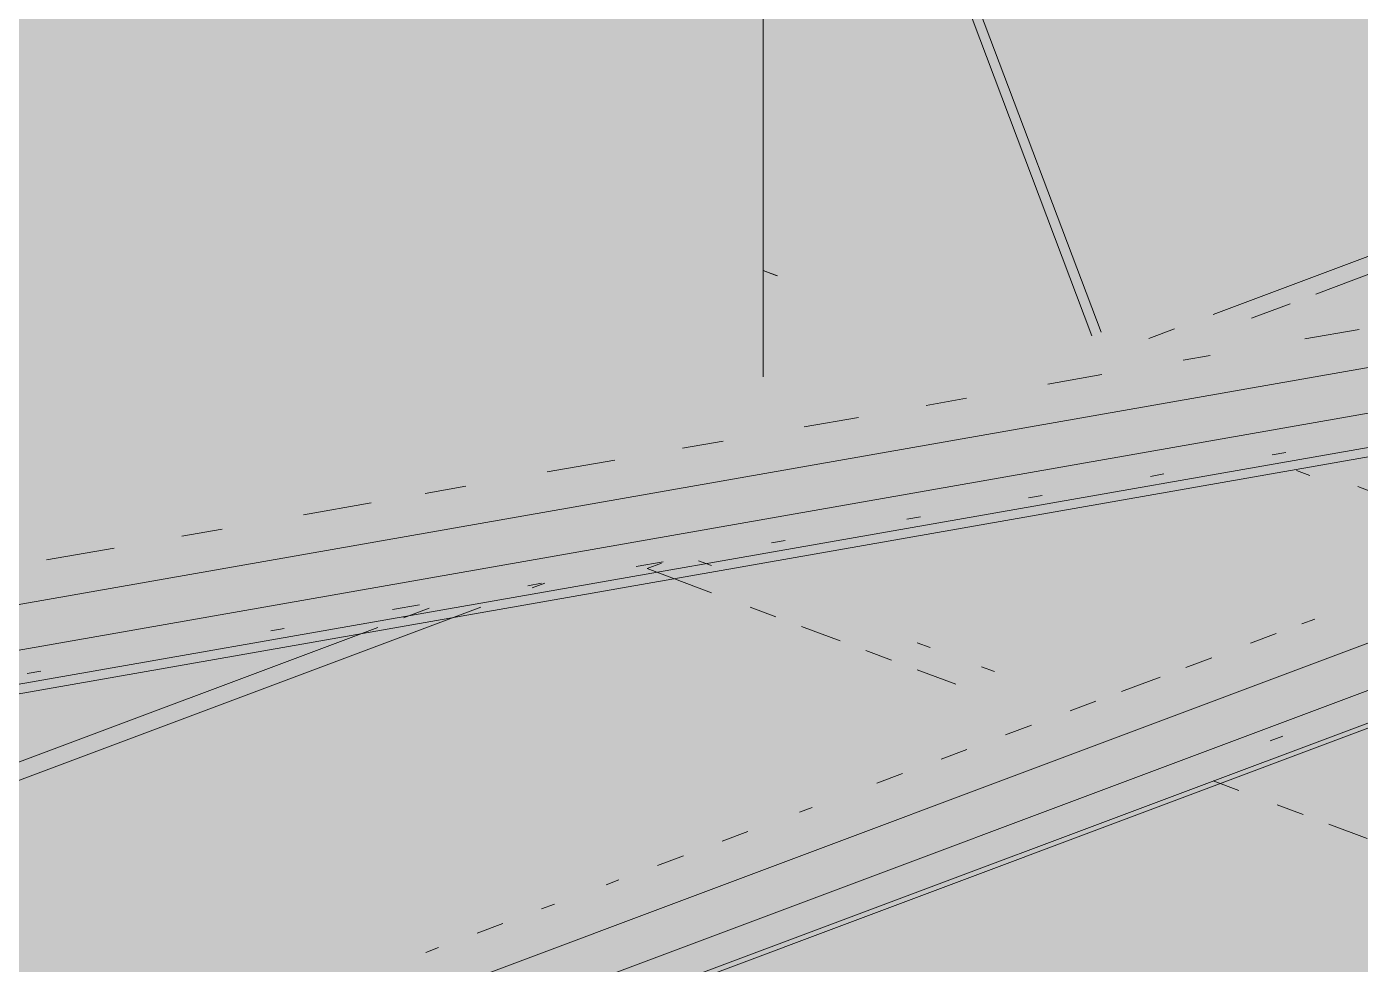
# Paper-space layout '03 3D Building and Roof' of a CAD drawing. Header units: millimetres. Extents: x 5 to 415, y 5 to 292.
# Drawn here: x 59.15 to 65.6, y 83.34 to 87.87 of the extents above; entities that cross this region are included whole.
import ezdxf

# ---------------------------------------------------------------- set-up
doc = ezdxf.new("R2010")
doc.units = ezdxf.units.MM
doc.layers.add('EXISTING', color=7, linetype='Continuous')
doc.layers.add('IMAGES', color=7, linetype='Continuous')

# ---------------------------------------------------------------- blocks, each defined once
blk = doc.blocks.new('SHEET_03')
at = {"layer": 'EXISTING', "color": 250, "lineweight": 9}
for p, q in [((62.7089, 90.0549), (62.7089, 86.6881)), ((63.7254, 88.024), (64.3426, 86.39)), ((64.2982, 86.3733), (63.681, 88.0074)), ((46.6851, 77.7896), (71.6069, 87.1254)), ((64.8838, 86.4757), (66.4989, 87.0807)), ((37.3985, 81.2646), (70.3106, 87.0398)), ((65.3807, 86.5744), (66.4989, 86.9933)), ((71.4677, 86.8449), (46.7329, 77.5791)), ((46.6851, 77.4043), (71.4822, 86.6934)), ((62.7718, 86.6646), (62.7089, 86.6881)), ((62.7089, 86.6881), (62.7089, 86.1753)), ((62.7089, 86.6881), (62.7783, 86.6621)), ((69.1615, 86.6176), (37.2963, 81.0261)), ((46.5602, 77.332), (71.3573, 86.6212)), ((65.0701, 86.4581), (65.2565, 86.5279)), ((64.5732, 86.3593), (64.6974, 86.4058)), ((65.3283, 86.3577), (65.59, 86.4037)), ((37.3985, 80.8793), (68.2823, 86.2986)), ((64.7394, 86.2544), (64.8703, 86.2774)), ((37.389, 80.8317), (68.011, 86.205)), ((64.0851, 86.1396), (64.3468, 86.1855)), ((63.4962, 86.0362), (63.6925, 86.0707)), ((62.9073, 85.9329), (63.169, 85.9788)), ((62.3184, 85.8296), (62.5147, 85.864)), ((61.6641, 85.7148), (61.9913, 85.7722)), ((65.1702, 85.7969), (65.2356, 85.8084)), ((64.5813, 85.6936), (64.6467, 85.7051)), ((65.351, 85.6984), (65.2881, 85.7219)), ((61.0752, 85.6114), (61.2715, 85.6459)), ((65.5842, 85.6443), (65.6471, 85.6208)), ((60.4863, 85.5081), (60.8135, 85.5655)), ((63.9924, 85.5902), (64.0578, 85.6017)), ((59.8975, 85.4048), (60.0938, 85.4392)), ((63.4035, 85.4869), (63.469, 85.4984)), ((62.7492, 85.3721), (62.8146, 85.3836)), ((59.2431, 85.29), (59.5703, 85.3474)), ((62.0949, 85.2573), (62.2258, 85.2802)), ((62.1478, 85.2478), (62.2165, 85.2735)), ((62.4587, 85.1313), (62.1478, 85.2478)), ((62.3965, 85.2858), (62.4587, 85.2625)), ((61.5714, 85.1654), (61.6369, 85.1769)), ((61.5914, 85.1549), (61.6536, 85.1782)), ((53.8265, 82.2461), (61.343, 85.0618)), ((60.9171, 85.0506), (61.048, 85.0736)), ((60.9702, 85.0096), (61.0945, 85.0562)), ((62.7696, 85.0149), (62.6453, 85.0615)), ((65.3137, 84.9807), (65.376, 85.004)), ((53.8265, 82.3335), (60.846, 84.9631)), ((60.3282, 84.9473), (60.3937, 84.9588)), ((63.0805, 84.8984), (62.894, 84.9683)), ((65.0645, 84.8874), (65.1891, 84.934)), ((63.4536, 84.8898), (63.5157, 84.8665)), ((63.3292, 84.8053), (63.2049, 84.8518)), ((64.753, 84.7707), (64.8776, 84.8173)), ((59.1505, 84.7406), (59.2159, 84.7521)), ((63.6401, 84.6888), (63.4536, 84.7587)), ((63.7645, 84.7733), (63.8266, 84.75)), ((64.4415, 84.654), (64.6284, 84.724)), ((64.1923, 84.5606), (64.3169, 84.6073)), ((63.8807, 84.4439), (64.0054, 84.4906)), ((65.1593, 84.4151), (65.2216, 84.4385)), ((63.5692, 84.3272), (63.6938, 84.3739)), ((63.2577, 84.2105), (63.3823, 84.2572)), ((65.008, 84.1764), (64.8837, 84.223)), ((62.8839, 84.0705), (62.9462, 84.0938)), ((65.3189, 84.0599), (65.1945, 84.1065)), ((62.5101, 83.9304), (62.6347, 83.9771)), ((65.6298, 83.9434), (65.4433, 84.0133)), ((62.1985, 83.8137), (62.3231, 83.8604)), ((61.9493, 83.7204), (62.0116, 83.7437)), ((61.6378, 83.6037), (61.7001, 83.627)), ((61.3263, 83.487), (61.4509, 83.5337)), ((61.0771, 83.3936), (61.1394, 83.417))]:
    blk.add_line(p, q, dxfattribs=at)
at = {"layer": 'IMAGES', "color": 7}
for points in [[(62.422, 86.8), (62.5934, 86.8), (62.422, 89.8857), (62.5934, 89.8857)], [(62.5934, 86.8), (62.7647, 86.8), (62.5934, 89.8857), (62.7647, 89.8857)], [(62.7647, 86.8), (62.9361, 86.8), (62.7647, 89.7143), (62.9361, 89.7143)], [(62.9361, 86.8), (63.1074, 86.8), (62.9361, 89.5429), (63.1074, 89.5429)], [(63.1074, 87.6571), (63.4502, 87.6571), (63.1074, 88.3429), (63.4502, 88.3429)], [(63.4502, 87.6571), (63.6215, 87.6571), (63.4502, 88.1714), (63.6215, 88.1714)], [(33.9757, 87.8286), (62.422, 87.8286), (33.9757, 88), (62.422, 88)], [(63.6215, 87.6571), (63.7929, 87.6571), (63.6215, 88), (63.7929, 88)], [(63.7929, 87.8286), (63.9643, 87.8286), (63.7929, 88), (63.9643, 88)], [(63.9643, 87.8286), (65.6779, 87.8286), (63.9643, 88), (65.6779, 88)], [(33.4616, 87.6571), (62.422, 87.6571), (33.4616, 87.8286), (62.422, 87.8286)], [(63.7929, 87.6571), (63.9643, 87.6571), (63.7929, 87.8286), (63.9643, 87.8286)], [(63.9643, 87.6571), (64.1356, 87.6571), (63.9643, 87.8286), (64.1356, 87.8286)], [(64.1356, 87.6571), (65.5065, 87.6571), (64.1356, 87.8286), (65.5065, 87.8286)], [(65.5065, 87.6571), (65.6779, 87.6571), (65.5065, 87.8286), (65.6779, 87.8286)], [(32.7762, 87.4857), (62.422, 87.4857), (32.7762, 87.6571), (62.422, 87.6571)], [(63.1074, 87.1429), (63.6215, 87.1429), (63.1074, 87.6571), (63.6215, 87.6571)], [(63.6215, 87.3143), (63.7929, 87.3143), (63.6215, 87.6571), (63.7929, 87.6571)], [(63.7929, 87.4857), (63.9643, 87.4857), (63.7929, 87.6571), (63.9643, 87.6571)], [(63.9643, 87.4857), (64.1356, 87.4857), (63.9643, 87.6571), (64.1356, 87.6571)], [(64.1356, 87.4857), (64.307, 87.4857), (64.1356, 87.6571), (64.307, 87.6571)], [(64.307, 87.4857), (64.8211, 87.4857), (64.307, 87.6571), (64.8211, 87.6571)], [(64.8211, 87.4857), (64.9924, 87.4857), (64.8211, 87.6571), (64.9924, 87.6571)], [(64.9924, 87.4857), (65.1638, 87.4857), (64.9924, 87.6571), (65.1638, 87.6571)], [(65.1638, 87.4857), (65.3352, 87.4857), (65.1638, 87.6571), (65.3352, 87.6571)], [(65.3352, 87.4857), (65.5065, 87.4857), (65.3352, 87.6571), (65.5065, 87.6571)], [(65.5065, 87.4857), (65.6779, 87.4857), (65.5065, 87.6571), (65.6779, 87.6571)], [(32.4334, 87.3143), (62.422, 87.3143), (32.4334, 87.4857), (62.422, 87.4857)], [(63.7929, 87.3143), (63.9643, 87.3143), (63.7929, 87.4857), (63.9643, 87.4857)], [(63.9643, 87.3143), (64.1356, 87.3143), (63.9643, 87.4857), (64.1356, 87.4857)], [(64.1356, 87.3143), (64.4783, 87.3143), (64.1356, 87.4857), (64.4783, 87.4857)], [(64.4783, 87.3143), (64.9924, 87.3143), (64.4783, 87.4857), (64.9924, 87.4857)], [(64.9924, 87.3143), (65.1638, 87.3143), (64.9924, 87.4857), (65.1638, 87.4857)], [(65.1638, 87.3143), (65.3352, 87.3143), (65.1638, 87.4857), (65.3352, 87.4857)], [(65.3352, 87.3143), (65.5065, 87.3143), (65.3352, 87.4857), (65.5065, 87.4857)], [(65.5065, 87.3143), (65.8492, 87.3143), (65.5065, 87.4857), (65.8492, 87.4857)], [(31.9193, 87.1429), (62.422, 87.1429), (31.9193, 87.3143), (62.422, 87.3143)], [(63.6215, 87.1429), (63.7929, 87.1429), (63.6215, 87.3143), (63.7929, 87.3143)], [(63.7929, 87.1429), (63.9643, 87.1429), (63.7929, 87.3143), (63.9643, 87.3143)], [(63.9643, 87.1429), (64.1356, 87.1429), (63.9643, 87.3143), (64.1356, 87.3143)], [(64.1356, 87.1429), (64.307, 87.1429), (64.1356, 87.3143), (64.307, 87.3143)], [(64.307, 87.1429), (64.4783, 87.1429), (64.307, 87.3143), (64.4783, 87.3143)], [(64.4783, 87.1429), (64.6497, 87.1429), (64.4783, 87.3143), (64.6497, 87.3143)], [(64.6497, 87.1429), (64.8211, 87.1429), (64.6497, 87.3143), (64.8211, 87.3143)], [(64.8211, 87.1429), (64.9924, 87.1429), (64.8211, 87.3143), (64.9924, 87.3143)], [(64.9924, 87.1429), (65.1638, 87.1429), (64.9924, 87.3143), (65.1638, 87.3143)], [(65.1638, 87.1429), (65.5065, 87.1429), (65.1638, 87.3143), (65.5065, 87.3143)], [(65.5065, 87.1429), (66.192, 87.1429), (65.5065, 87.3143), (66.192, 87.3143)], [(31.4053, 86.9714), (62.422, 86.9714), (31.4053, 87.1429), (62.422, 87.1429)], [(63.1074, 86.8), (63.7929, 86.8), (63.1074, 87.1429), (63.7929, 87.1429)], [(63.7929, 86.8), (63.9643, 86.8), (63.7929, 87.1429), (63.9643, 87.1429)], [(63.9643, 86.9714), (64.307, 86.9714), (63.9643, 87.1429), (64.307, 87.1429)], [(64.307, 86.9714), (64.6497, 86.9714), (64.307, 87.1429), (64.6497, 87.1429)], [(64.6497, 86.9714), (64.9924, 86.9714), (64.6497, 87.1429), (64.9924, 87.1429)], [(64.9924, 86.9714), (65.6779, 86.9714), (64.9924, 87.1429), (65.6779, 87.1429)], [(31.2339, 86.8), (62.422, 86.8), (31.2339, 86.9714), (62.422, 86.9714)], [(63.9643, 86.8), (64.1356, 86.8), (63.9643, 86.9714), (64.1356, 86.9714)], [(64.1356, 86.8), (64.307, 86.8), (64.1356, 86.9714), (64.307, 86.9714)], [(64.307, 86.8), (64.4783, 86.8), (64.307, 86.9714), (64.4783, 86.9714)], [(64.4783, 86.8), (65.3352, 86.8), (64.4783, 86.9714), (65.3352, 86.9714)], [(65.3352, 86.8), (65.5065, 86.8), (65.3352, 86.9714), (65.5065, 86.9714)], [(65.5065, 86.8), (65.6779, 86.8), (65.5065, 86.9714), (65.6779, 86.9714)], [(30.5484, 86.6286), (62.422, 86.6286), (30.5484, 86.8), (62.422, 86.8)], [(62.422, 86.6286), (62.5934, 86.6286), (62.422, 86.8), (62.5934, 86.8)], [(62.5934, 86.6286), (62.7647, 86.6286), (62.5934, 86.8), (62.7647, 86.8)], [(62.7647, 86.6286), (62.9361, 86.6286), (62.7647, 86.8), (62.9361, 86.8)], [(62.9361, 86.6286), (63.1074, 86.6286), (62.9361, 86.8), (63.1074, 86.8)], [(63.1074, 86.6286), (63.2788, 86.6286), (63.1074, 86.8), (63.2788, 86.8)], [(63.2788, 86.6286), (63.4502, 86.6286), (63.2788, 86.8), (63.4502, 86.8)], [(63.4502, 86.6286), (63.9643, 86.6286), (63.4502, 86.8), (63.9643, 86.8)], [(63.9643, 86.6286), (64.1356, 86.6286), (63.9643, 86.8), (64.1356, 86.8)], [(64.1356, 86.6286), (64.307, 86.6286), (64.1356, 86.8), (64.307, 86.8)], [(64.307, 86.6286), (64.4783, 86.6286), (64.307, 86.8), (64.4783, 86.8)], [(64.4783, 86.6286), (64.6497, 86.6286), (64.4783, 86.8), (64.6497, 86.8)], [(64.6497, 86.6286), (64.8211, 86.6286), (64.6497, 86.8), (64.8211, 86.8)], [(64.8211, 86.6286), (65.1638, 86.6286), (64.8211, 86.8), (65.1638, 86.8)], [(65.1638, 86.6286), (65.3352, 86.6286), (65.1638, 86.8), (65.3352, 86.8)], [(65.3352, 86.6286), (65.5065, 86.6286), (65.3352, 86.8), (65.5065, 86.8)], [(65.5065, 86.6286), (65.6779, 86.6286), (65.5065, 86.8), (65.6779, 86.8)], [(30.2057, 86.4571), (61.9079, 86.4571), (30.2057, 86.6286), (61.9079, 86.6286)], [(61.9079, 86.2857), (62.0793, 86.2857), (61.9079, 86.6286), (62.0793, 86.6286)], [(62.0793, 86.4571), (62.2506, 86.4571), (62.0793, 86.6286), (62.2506, 86.6286)], [(62.2506, 86.4571), (62.422, 86.4571), (62.2506, 86.6286), (62.422, 86.6286)], [(62.422, 86.4571), (62.5934, 86.4571), (62.422, 86.6286), (62.5934, 86.6286)], [(62.5934, 86.4571), (62.7647, 86.4571), (62.5934, 86.6286), (62.7647, 86.6286)], [(62.7647, 86.4571), (62.9361, 86.4571), (62.7647, 86.6286), (62.9361, 86.6286)], [(62.9361, 86.4571), (63.1074, 86.4571), (62.9361, 86.6286), (63.1074, 86.6286)], [(63.1074, 86.2857), (63.2788, 86.2857), (63.1074, 86.6286), (63.2788, 86.6286)], [(63.2788, 86.4571), (63.4502, 86.4571), (63.2788, 86.6286), (63.4502, 86.6286)], [(63.4502, 86.4571), (63.7929, 86.4571), (63.4502, 86.6286), (63.7929, 86.6286)], [(63.7929, 86.4571), (63.9643, 86.4571), (63.7929, 86.6286), (63.9643, 86.6286)], [(63.9643, 86.4571), (64.1356, 86.4571), (63.9643, 86.6286), (64.1356, 86.6286)], [(64.1356, 86.4571), (64.307, 86.4571), (64.1356, 86.6286), (64.307, 86.6286)], [(64.307, 86.4571), (64.4783, 86.4571), (64.307, 86.6286), (64.4783, 86.6286)], [(64.4783, 86.4571), (64.8211, 86.4571), (64.4783, 86.6286), (64.8211, 86.6286)], [(64.8211, 86.4571), (64.9924, 86.4571), (64.8211, 86.6286), (64.9924, 86.6286)], [(64.9924, 86.4571), (65.1638, 86.4571), (64.9924, 86.6286), (65.1638, 86.6286)], [(65.1638, 86.4571), (65.3352, 86.4571), (65.1638, 86.6286), (65.3352, 86.6286)], [(65.3352, 86.4571), (65.6779, 86.4571), (65.3352, 86.6286), (65.6779, 86.6286)], [(29.6916, 86.2857), (61.5652, 86.2857), (29.6916, 86.4571), (61.5652, 86.4571)], [(61.5652, 86.2857), (61.7365, 86.2857), (61.5652, 86.4571), (61.7365, 86.4571)], [(61.7365, 86.2857), (61.9079, 86.2857), (61.7365, 86.4571), (61.9079, 86.4571)], [(62.0793, 86.2857), (62.422, 86.2857), (62.0793, 86.4571), (62.422, 86.4571)], [(62.422, 86.2857), (62.5934, 86.2857), (62.422, 86.4571), (62.5934, 86.4571)], [(62.5934, 86.2857), (62.7647, 86.2857), (62.5934, 86.4571), (62.7647, 86.4571)], [(62.7647, 86.1143), (62.9361, 86.1143), (62.7647, 86.4571), (62.9361, 86.4571)], [(62.9361, 86.2857), (63.1074, 86.2857), (62.9361, 86.4571), (63.1074, 86.4571)], [(63.2788, 86.2857), (63.4502, 86.2857), (63.2788, 86.4571), (63.4502, 86.4571)], [(63.4502, 86.2857), (63.6215, 86.2857), (63.4502, 86.4571), (63.6215, 86.4571)], [(63.6215, 86.2857), (63.7929, 86.2857), (63.6215, 86.4571), (63.7929, 86.4571)], [(63.7929, 86.2857), (63.9643, 86.2857), (63.7929, 86.4571), (63.9643, 86.4571)], [(63.9643, 86.2857), (64.1356, 86.2857), (63.9643, 86.4571), (64.1356, 86.4571)], [(64.1356, 86.2857), (64.307, 86.2857), (64.1356, 86.4571), (64.307, 86.4571)], [(64.307, 86.2857), (64.4783, 86.2857), (64.307, 86.4571), (64.4783, 86.4571)], [(64.4783, 86.2857), (64.6497, 86.2857), (64.4783, 86.4571), (64.6497, 86.4571)], [(64.6497, 86.2857), (64.9924, 86.2857), (64.6497, 86.4571), (64.9924, 86.4571)], [(64.9924, 86.2857), (65.6779, 86.2857), (64.9924, 86.4571), (65.6779, 86.4571)], [(29.1775, 86.1143), (61.0511, 86.1143), (29.1775, 86.2857), (61.0511, 86.2857)], [(61.0511, 86.1143), (61.2224, 86.1143), (61.0511, 86.2857), (61.2224, 86.2857)], [(61.2224, 86.1143), (61.5652, 86.1143), (61.2224, 86.2857), (61.5652, 86.2857)], [(61.5652, 86.1143), (61.7365, 86.1143), (61.5652, 86.2857), (61.7365, 86.2857)], [(61.7365, 86.1143), (61.9079, 86.1143), (61.7365, 86.2857), (61.9079, 86.2857)], [(61.9079, 86.1143), (62.0793, 86.1143), (61.9079, 86.2857), (62.0793, 86.2857)], [(62.0793, 86.1143), (62.422, 86.1143), (62.0793, 86.2857), (62.422, 86.2857)], [(62.422, 86.1143), (62.5934, 86.1143), (62.422, 86.2857), (62.5934, 86.2857)], [(62.5934, 86.1143), (62.7647, 86.1143), (62.5934, 86.2857), (62.7647, 86.2857)], [(62.9361, 86.1143), (63.2788, 86.1143), (62.9361, 86.2857), (63.2788, 86.2857)], [(63.2788, 85.9429), (63.4502, 85.9429), (63.2788, 86.2857), (63.4502, 86.2857)], [(63.4502, 86.1143), (63.6215, 86.1143), (63.4502, 86.2857), (63.6215, 86.2857)], [(63.6215, 86.1143), (63.7929, 86.1143), (63.6215, 86.2857), (63.7929, 86.2857)], [(63.7929, 86.1143), (63.9643, 86.1143), (63.7929, 86.2857), (63.9643, 86.2857)], [(63.9643, 86.1143), (64.1356, 86.1143), (63.9643, 86.2857), (64.1356, 86.2857)], [(64.1356, 86.1143), (64.307, 86.1143), (64.1356, 86.2857), (64.307, 86.2857)], [(64.307, 86.1143), (64.4783, 86.1143), (64.307, 86.2857), (64.4783, 86.2857)], [(64.4783, 86.1143), (64.6497, 86.1143), (64.4783, 86.2857), (64.6497, 86.2857)], [(64.6497, 86.1143), (64.8211, 86.1143), (64.6497, 86.2857), (64.8211, 86.2857)], [(64.8211, 86.1143), (64.9924, 86.1143), (64.8211, 86.2857), (64.9924, 86.2857)], [(64.9924, 86.1143), (65.1638, 86.1143), (64.9924, 86.2857), (65.1638, 86.2857)], [(65.1638, 86.1143), (66.3633, 86.1143), (65.1638, 86.2857), (66.3633, 86.2857)], [(28.8348, 85.9429), (60.7084, 85.9429), (28.8348, 86.1143), (60.7084, 86.1143)], [(60.7084, 85.9429), (60.8797, 85.9429), (60.7084, 86.1143), (60.8797, 86.1143)], [(60.8797, 85.9429), (61.0511, 85.9429), (60.8797, 86.1143), (61.0511, 86.1143)], [(61.0511, 85.9429), (61.2224, 85.9429), (61.0511, 86.1143), (61.2224, 86.1143)], [(61.2224, 85.9429), (61.3938, 85.9429), (61.2224, 86.1143), (61.3938, 86.1143)], [(61.3938, 85.9429), (61.5652, 85.9429), (61.3938, 86.1143), (61.5652, 86.1143)], [(61.5652, 85.9429), (61.7365, 85.9429), (61.5652, 86.1143), (61.7365, 86.1143)], [(61.7365, 85.9429), (61.9079, 85.9429), (61.7365, 86.1143), (61.9079, 86.1143)], [(61.9079, 85.9429), (62.0793, 85.9429), (61.9079, 86.1143), (62.0793, 86.1143)], [(62.0793, 85.9429), (62.2506, 85.9429), (62.0793, 86.1143), (62.2506, 86.1143)], [(62.2506, 85.9429), (62.422, 85.9429), (62.2506, 86.1143), (62.422, 86.1143)], [(62.422, 85.9429), (62.5934, 85.9429), (62.422, 86.1143), (62.5934, 86.1143)], [(62.5934, 85.7714), (62.9361, 85.7714), (62.5934, 86.1143), (62.9361, 86.1143)], [(62.9361, 85.9429), (63.2788, 85.9429), (62.9361, 86.1143), (63.2788, 86.1143)], [(63.4502, 85.9429), (63.6215, 85.9429), (63.4502, 86.1143), (63.6215, 86.1143)], [(63.6215, 85.9429), (63.7929, 85.9429), (63.6215, 86.1143), (63.7929, 86.1143)], [(63.7929, 85.9429), (63.9643, 85.9429), (63.7929, 86.1143), (63.9643, 86.1143)], [(63.9643, 85.9429), (64.1356, 85.9429), (63.9643, 86.1143), (64.1356, 86.1143)], [(64.1356, 85.9429), (64.6497, 85.9429), (64.1356, 86.1143), (64.6497, 86.1143)], [(64.6497, 85.9429), (64.8211, 85.9429), (64.6497, 86.1143), (64.8211, 86.1143)], [(64.8211, 85.9429), (65.8492, 85.9429), (64.8211, 86.1143), (65.8492, 86.1143)], [(28.3207, 85.7714), (60.3656, 85.7714), (28.3207, 85.9429), (60.3656, 85.9429)], [(60.3656, 85.7714), (60.7084, 85.7714), (60.3656, 85.9429), (60.7084, 85.9429)], [(60.7084, 85.7714), (60.8797, 85.7714), (60.7084, 85.9429), (60.8797, 85.9429)], [(60.8797, 85.7714), (61.0511, 85.7714), (60.8797, 85.9429), (61.0511, 85.9429)], [(61.0511, 85.6), (61.2224, 85.6), (61.0511, 85.9429), (61.2224, 85.9429)], [(61.2224, 85.7714), (61.3938, 85.7714), (61.2224, 85.9429), (61.3938, 85.9429)], [(61.3938, 85.7714), (61.7365, 85.7714), (61.3938, 85.9429), (61.7365, 85.9429)], [(61.7365, 85.7714), (61.9079, 85.7714), (61.7365, 85.9429), (61.9079, 85.9429)], [(61.9079, 85.7714), (62.0793, 85.7714), (61.9079, 85.9429), (62.0793, 85.9429)], [(62.0793, 85.7714), (62.2506, 85.7714), (62.0793, 85.9429), (62.2506, 85.9429)], [(62.2506, 85.7714), (62.422, 85.7714), (62.2506, 85.9429), (62.422, 85.9429)], [(62.422, 85.7714), (62.5934, 85.7714), (62.422, 85.9429), (62.5934, 85.9429)], [(62.9361, 85.7714), (63.2788, 85.7714), (62.9361, 85.9429), (63.2788, 85.9429)], [(63.2788, 85.7714), (63.4502, 85.7714), (63.2788, 85.9429), (63.4502, 85.9429)], [(63.4502, 85.7714), (63.7929, 85.7714), (63.4502, 85.9429), (63.7929, 85.9429)], [(63.7929, 85.7714), (64.1356, 85.7714), (63.7929, 85.9429), (64.1356, 85.9429)], [(64.1356, 85.7714), (64.8211, 85.7714), (64.1356, 85.9429), (64.8211, 85.9429)], [(64.8211, 85.7714), (65.1638, 85.7714), (64.8211, 85.9429), (65.1638, 85.9429)], [(65.1638, 85.7714), (65.3352, 85.7714), (65.1638, 85.9429), (65.3352, 85.9429)], [(65.3352, 85.6), (65.6779, 85.6), (65.3352, 85.9429), (65.6779, 85.9429)], [(27.8066, 85.6), (59.1661, 85.6), (27.8066, 85.7714), (59.1661, 85.7714)], [(59.1661, 85.6), (59.5088, 85.6), (59.1661, 85.7714), (59.5088, 85.7714)], [(59.5088, 85.6), (59.8515, 85.6), (59.5088, 85.7714), (59.8515, 85.7714)], [(59.8515, 85.6), (60.0229, 85.6), (59.8515, 85.7714), (60.0229, 85.7714)], [(60.0229, 85.6), (60.1943, 85.6), (60.0229, 85.7714), (60.1943, 85.7714)], [(60.1943, 85.6), (60.3656, 85.6), (60.1943, 85.7714), (60.3656, 85.7714)], [(60.3656, 85.6), (60.537, 85.6), (60.3656, 85.7714), (60.537, 85.7714)], [(60.537, 85.6), (60.7084, 85.6), (60.537, 85.7714), (60.7084, 85.7714)], [(60.7084, 85.6), (60.8797, 85.6), (60.7084, 85.7714), (60.8797, 85.7714)], [(60.8797, 85.6), (61.0511, 85.6), (60.8797, 85.7714), (61.0511, 85.7714)], [(61.2224, 85.6), (61.3938, 85.6), (61.2224, 85.7714), (61.3938, 85.7714)], [(61.3938, 85.6), (61.5652, 85.6), (61.3938, 85.7714), (61.5652, 85.7714)], [(61.5652, 85.6), (61.7365, 85.6), (61.5652, 85.7714), (61.7365, 85.7714)], [(61.7365, 85.6), (62.0793, 85.6), (61.7365, 85.7714), (62.0793, 85.7714)], [(62.0793, 85.6), (62.2506, 85.6), (62.0793, 85.7714), (62.2506, 85.7714)], [(62.2506, 85.6), (62.422, 85.6), (62.2506, 85.7714), (62.422, 85.7714)], [(62.422, 85.6), (62.7647, 85.6), (62.422, 85.7714), (62.7647, 85.7714)], [(62.7647, 85.6), (62.9361, 85.6), (62.7647, 85.7714), (62.9361, 85.7714)], [(62.9361, 85.6), (63.9643, 85.6), (62.9361, 85.7714), (63.9643, 85.7714)], [(63.9643, 85.6), (64.307, 85.6), (63.9643, 85.7714), (64.307, 85.7714)], [(64.307, 85.4286), (64.6497, 85.4286), (64.307, 85.7714), (64.6497, 85.7714)], [(64.6497, 85.6), (64.8211, 85.6), (64.6497, 85.7714), (64.8211, 85.7714)], [(64.8211, 85.6), (64.9924, 85.6), (64.8211, 85.7714), (64.9924, 85.7714)], [(64.9924, 85.6), (65.3352, 85.6), (64.9924, 85.7714), (65.3352, 85.7714)], [(58.8234, 85.4286), (59.1661, 85.4286), (58.8234, 85.6), (59.1661, 85.6)], [(59.1661, 85.4286), (59.3375, 85.4286), (59.1661, 85.6), (59.3375, 85.6)], [(59.3375, 85.4286), (60.0229, 85.4286), (59.3375, 85.6), (60.0229, 85.6)], [(60.0229, 85.2571), (60.1943, 85.2571), (60.0229, 85.6), (60.1943, 85.6)], [(60.1943, 85.4286), (60.3656, 85.4286), (60.1943, 85.6), (60.3656, 85.6)], [(60.3656, 85.4286), (60.7084, 85.4286), (60.3656, 85.6), (60.7084, 85.6)], [(60.7084, 85.4286), (60.8797, 85.4286), (60.7084, 85.6), (60.8797, 85.6)], [(60.8797, 85.4286), (61.0511, 85.4286), (60.8797, 85.6), (61.0511, 85.6)], [(61.0511, 85.4286), (61.5652, 85.4286), (61.0511, 85.6), (61.5652, 85.6)], [(61.5652, 85.4286), (61.7365, 85.4286), (61.5652, 85.6), (61.7365, 85.6)], [(61.7365, 85.4286), (62.7647, 85.4286), (61.7365, 85.6), (62.7647, 85.6)], [(62.7647, 85.2571), (62.9361, 85.2571), (62.7647, 85.6), (62.9361, 85.6)], [(62.9361, 85.4286), (63.6215, 85.4286), (62.9361, 85.6), (63.6215, 85.6)], [(63.6215, 85.4286), (63.7929, 85.4286), (63.6215, 85.6), (63.7929, 85.6)], [(63.7929, 85.4286), (63.9643, 85.4286), (63.7929, 85.6), (63.9643, 85.6)], [(63.9643, 85.4286), (64.1356, 85.4286), (63.9643, 85.6), (64.1356, 85.6)], [(64.1356, 85.4286), (64.307, 85.4286), (64.1356, 85.6), (64.307, 85.6)], [(64.6497, 85.4286), (64.8211, 85.4286), (64.6497, 85.6), (64.8211, 85.6)], [(64.8211, 85.4286), (65.1638, 85.4286), (64.8211, 85.6), (65.1638, 85.6)], [(65.1638, 85.4286), (65.3352, 85.4286), (65.1638, 85.6), (65.3352, 85.6)], [(65.3352, 85.4286), (65.5065, 85.4286), (65.3352, 85.6), (65.5065, 85.6)], [(65.5065, 85.4286), (65.6779, 85.4286), (65.5065, 85.6), (65.6779, 85.6)], [(58.8234, 85.2571), (59.1661, 85.2571), (58.8234, 85.4286), (59.1661, 85.4286)], [(59.1661, 85.2571), (59.3375, 85.2571), (59.1661, 85.4286), (59.3375, 85.4286)], [(59.3375, 85.2571), (59.5088, 85.2571), (59.3375, 85.4286), (59.5088, 85.4286)], [(59.5088, 85.2571), (59.6802, 85.2571), (59.5088, 85.4286), (59.6802, 85.4286)], [(59.6802, 85.2571), (59.8515, 85.2571), (59.6802, 85.4286), (59.8515, 85.4286)], [(59.8515, 85.2571), (60.0229, 85.2571), (59.8515, 85.4286), (60.0229, 85.4286)], [(60.1943, 85.2571), (60.3656, 85.2571), (60.1943, 85.4286), (60.3656, 85.4286)], [(60.3656, 85.2571), (62.2506, 85.2571), (60.3656, 85.4286), (62.2506, 85.4286)], [(62.2506, 85.2571), (62.5934, 85.2571), (62.2506, 85.4286), (62.5934, 85.4286)], [(62.5934, 85.2571), (62.7647, 85.2571), (62.5934, 85.4286), (62.7647, 85.4286)], [(62.9361, 85.2571), (63.1074, 85.2571), (62.9361, 85.4286), (63.1074, 85.4286)], [(63.1074, 85.2571), (63.2788, 85.2571), (63.1074, 85.4286), (63.2788, 85.4286)], [(63.2788, 85.2571), (63.4502, 85.2571), (63.2788, 85.4286), (63.4502, 85.4286)], [(63.4502, 85.2571), (63.6215, 85.2571), (63.4502, 85.4286), (63.6215, 85.4286)], [(63.6215, 85.2571), (63.9643, 85.2571), (63.6215, 85.4286), (63.9643, 85.4286)], [(63.9643, 85.2571), (64.1356, 85.2571), (63.9643, 85.4286), (64.1356, 85.4286)], [(64.1356, 85.2571), (64.307, 85.2571), (64.1356, 85.4286), (64.307, 85.4286)], [(64.307, 85.2571), (64.4783, 85.2571), (64.307, 85.4286), (64.4783, 85.4286)], [(64.4783, 85.2571), (64.6497, 85.2571), (64.4783, 85.4286), (64.6497, 85.4286)], [(64.6497, 85.2571), (65.5065, 85.2571), (64.6497, 85.4286), (65.5065, 85.4286)], [(65.5065, 85.2571), (65.6779, 85.2571), (65.5065, 85.4286), (65.6779, 85.4286)], [(58.9947, 85.0857), (59.1661, 85.0857), (58.9947, 85.2571), (59.1661, 85.2571)], [(59.1661, 85.0857), (59.3375, 85.0857), (59.1661, 85.2571), (59.3375, 85.2571)], [(59.3375, 85.0857), (60.1943, 85.0857), (59.3375, 85.2571), (60.1943, 85.2571)], [(60.1943, 85.0857), (60.537, 85.0857), (60.1943, 85.2571), (60.537, 85.2571)], [(60.537, 85.0857), (60.8797, 85.0857), (60.537, 85.2571), (60.8797, 85.2571)], [(60.8797, 85.0857), (61.3938, 85.0857), (60.8797, 85.2571), (61.3938, 85.2571)], [(61.3938, 85.0857), (61.7365, 85.0857), (61.3938, 85.2571), (61.7365, 85.2571)], [(61.7365, 85.0857), (61.9079, 85.0857), (61.7365, 85.2571), (61.9079, 85.2571)], [(61.9079, 85.0857), (62.2506, 85.0857), (61.9079, 85.2571), (62.2506, 85.2571)], [(62.2506, 85.0857), (62.422, 85.0857), (62.2506, 85.2571), (62.422, 85.2571)], [(62.422, 85.0857), (62.7647, 85.0857), (62.422, 85.2571), (62.7647, 85.2571)], [(62.7647, 85.0857), (62.9361, 85.0857), (62.7647, 85.2571), (62.9361, 85.2571)], [(62.9361, 85.0857), (63.1074, 85.0857), (62.9361, 85.2571), (63.1074, 85.2571)], [(63.1074, 85.0857), (63.4502, 85.0857), (63.1074, 85.2571), (63.4502, 85.2571)], [(63.4502, 85.0857), (63.6215, 85.0857), (63.4502, 85.2571), (63.6215, 85.2571)], [(63.6215, 85.0857), (63.7929, 85.0857), (63.6215, 85.2571), (63.7929, 85.2571)], [(63.7929, 85.0857), (63.9643, 85.0857), (63.7929, 85.2571), (63.9643, 85.2571)], [(63.9643, 85.0857), (64.1356, 85.0857), (63.9643, 85.2571), (64.1356, 85.2571)], [(64.1356, 85.0857), (64.9924, 85.0857), (64.1356, 85.2571), (64.9924, 85.2571)], [(64.9924, 85.0857), (65.1638, 85.0857), (64.9924, 85.2571), (65.1638, 85.2571)], [(65.1638, 85.0857), (65.3352, 85.0857), (65.1638, 85.2571), (65.3352, 85.2571)], [(65.3352, 85.0857), (65.5065, 85.0857), (65.3352, 85.2571), (65.5065, 85.2571)], [(65.5065, 85.0857), (65.6779, 85.0857), (65.5065, 85.2571), (65.6779, 85.2571)], [(58.1379, 84.9143), (59.8515, 84.9143), (58.1379, 85.0857), (59.8515, 85.0857)], [(59.8515, 84.9143), (60.537, 84.9143), (59.8515, 85.0857), (60.537, 85.0857)], [(60.537, 84.9143), (60.7084, 84.9143), (60.537, 85.0857), (60.7084, 85.0857)], [(60.7084, 84.9143), (60.8797, 84.9143), (60.7084, 85.0857), (60.8797, 85.0857)], [(60.8797, 84.9143), (61.0511, 84.9143), (60.8797, 85.0857), (61.0511, 85.0857)], [(61.0511, 84.9143), (61.3938, 84.9143), (61.0511, 85.0857), (61.3938, 85.0857)], [(61.3938, 84.9143), (61.5652, 84.9143), (61.3938, 85.0857), (61.5652, 85.0857)], [(61.5652, 84.9143), (61.7365, 84.9143), (61.5652, 85.0857), (61.7365, 85.0857)], [(61.7365, 84.9143), (62.2506, 84.9143), (61.7365, 85.0857), (62.2506, 85.0857)], [(62.2506, 84.9143), (62.422, 84.9143), (62.2506, 85.0857), (62.422, 85.0857)], [(62.422, 84.9143), (62.5934, 84.9143), (62.422, 85.0857), (62.5934, 85.0857)], [(62.5934, 84.9143), (62.7647, 84.9143), (62.5934, 85.0857), (62.7647, 85.0857)], [(62.7647, 84.9143), (63.1074, 84.9143), (62.7647, 85.0857), (63.1074, 85.0857)], [(63.1074, 84.9143), (63.4502, 84.9143), (63.1074, 85.0857), (63.4502, 85.0857)], [(63.4502, 84.9143), (63.6215, 84.9143), (63.4502, 85.0857), (63.6215, 85.0857)], [(63.6215, 84.9143), (63.7929, 84.9143), (63.6215, 85.0857), (63.7929, 85.0857)], [(63.7929, 84.9143), (63.9643, 84.9143), (63.7929, 85.0857), (63.9643, 85.0857)], [(63.9643, 84.9143), (64.1356, 84.9143), (63.9643, 85.0857), (64.1356, 85.0857)], [(64.1356, 84.9143), (64.307, 84.9143), (64.1356, 85.0857), (64.307, 85.0857)], [(64.307, 84.9143), (64.4783, 84.9143), (64.307, 85.0857), (64.4783, 85.0857)], [(64.4783, 84.9143), (64.6497, 84.9143), (64.4783, 85.0857), (64.6497, 85.0857)], [(64.6497, 84.9143), (64.8211, 84.9143), (64.6497, 85.0857), (64.8211, 85.0857)], [(64.8211, 84.9143), (64.9924, 84.9143), (64.8211, 85.0857), (64.9924, 85.0857)], [(64.9924, 84.9143), (65.1638, 84.9143), (64.9924, 85.0857), (65.1638, 85.0857)], [(65.1638, 84.9143), (65.3352, 84.9143), (65.1638, 85.0857), (65.3352, 85.0857)], [(65.3352, 84.9143), (65.5065, 84.9143), (65.3352, 85.0857), (65.5065, 85.0857)], [(65.5065, 84.9143), (65.6779, 84.9143), (65.5065, 85.0857), (65.6779, 85.0857)], [(58.652, 84.7429), (59.1661, 84.7429), (58.652, 84.9143), (59.1661, 84.9143)], [(59.1661, 84.7429), (59.5088, 84.7429), (59.1661, 84.9143), (59.5088, 84.9143)], [(59.5088, 84.7429), (59.8515, 84.7429), (59.5088, 84.9143), (59.8515, 84.9143)], [(59.8515, 84.7429), (60.0229, 84.7429), (59.8515, 84.9143), (60.0229, 84.9143)], [(60.0229, 84.7429), (60.1943, 84.7429), (60.0229, 84.9143), (60.1943, 84.9143)], [(60.1943, 84.7429), (60.3656, 84.7429), (60.1943, 84.9143), (60.3656, 84.9143)], [(60.3656, 84.7429), (60.8797, 84.7429), (60.3656, 84.9143), (60.8797, 84.9143)], [(60.8797, 84.7429), (61.2224, 84.7429), (60.8797, 84.9143), (61.2224, 84.9143)], [(61.2224, 84.7429), (61.3938, 84.7429), (61.2224, 84.9143), (61.3938, 84.9143)], [(61.3938, 84.7429), (61.5652, 84.7429), (61.3938, 84.9143), (61.5652, 84.9143)], [(61.5652, 84.7429), (62.5934, 84.7429), (61.5652, 84.9143), (62.5934, 84.9143)], [(62.5934, 84.7429), (62.7647, 84.7429), (62.5934, 84.9143), (62.7647, 84.9143)], [(62.7647, 84.7429), (62.9361, 84.7429), (62.7647, 84.9143), (62.9361, 84.9143)], [(62.9361, 84.7429), (63.1074, 84.7429), (62.9361, 84.9143), (63.1074, 84.9143)], [(63.1074, 84.7429), (63.2788, 84.7429), (63.1074, 84.9143), (63.2788, 84.9143)], [(63.2788, 84.7429), (63.4502, 84.7429), (63.2788, 84.9143), (63.4502, 84.9143)], [(63.4502, 84.7429), (63.6215, 84.7429), (63.4502, 84.9143), (63.6215, 84.9143)], [(63.6215, 84.7429), (63.7929, 84.7429), (63.6215, 84.9143), (63.7929, 84.9143)], [(63.7929, 84.7429), (63.9643, 84.7429), (63.7929, 84.9143), (63.9643, 84.9143)], [(63.9643, 84.7429), (64.1356, 84.7429), (63.9643, 84.9143), (64.1356, 84.9143)], [(64.1356, 84.7429), (64.307, 84.7429), (64.1356, 84.9143), (64.307, 84.9143)], [(64.307, 84.7429), (64.4783, 84.7429), (64.307, 84.9143), (64.4783, 84.9143)], [(64.4783, 84.7429), (64.6497, 84.7429), (64.4783, 84.9143), (64.6497, 84.9143)], [(64.6497, 84.7429), (64.8211, 84.7429), (64.6497, 84.9143), (64.8211, 84.9143)], [(64.8211, 84.7429), (64.9924, 84.7429), (64.8211, 84.9143), (64.9924, 84.9143)], [(64.9924, 84.7429), (65.1638, 84.7429), (64.9924, 84.9143), (65.1638, 84.9143)], [(65.1638, 84.4), (65.3352, 84.4), (65.1638, 84.9143), (65.3352, 84.9143)], [(65.3352, 84.7429), (65.6779, 84.7429), (65.3352, 84.9143), (65.6779, 84.9143)], [(58.9947, 84.5714), (59.1661, 84.5714), (58.9947, 84.7429), (59.1661, 84.7429)], [(59.1661, 84.5714), (59.3375, 84.5714), (59.1661, 84.7429), (59.3375, 84.7429)], [(59.3375, 84.5714), (59.5088, 84.5714), (59.3375, 84.7429), (59.5088, 84.7429)], [(59.5088, 84.5714), (59.6802, 84.5714), (59.5088, 84.7429), (59.6802, 84.7429)], [(59.6802, 84.5714), (59.8515, 84.5714), (59.6802, 84.7429), (59.8515, 84.7429)], [(59.8515, 84.5714), (60.0229, 84.5714), (59.8515, 84.7429), (60.0229, 84.7429)], [(60.0229, 84.5714), (60.1943, 84.5714), (60.0229, 84.7429), (60.1943, 84.7429)], [(60.1943, 84.5714), (60.537, 84.5714), (60.1943, 84.7429), (60.537, 84.7429)], [(60.537, 84.5714), (60.7084, 84.5714), (60.537, 84.7429), (60.7084, 84.7429)], [(60.7084, 84.5714), (60.8797, 84.5714), (60.7084, 84.7429), (60.8797, 84.7429)], [(60.8797, 84.5714), (61.2224, 84.5714), (60.8797, 84.7429), (61.2224, 84.7429)], [(61.2224, 84.5714), (62.7647, 84.5714), (61.2224, 84.7429), (62.7647, 84.7429)], [(62.7647, 84.5714), (62.9361, 84.5714), (62.7647, 84.7429), (62.9361, 84.7429)], [(62.9361, 84.5714), (63.1074, 84.5714), (62.9361, 84.7429), (63.1074, 84.7429)], [(63.1074, 84.5714), (63.2788, 84.5714), (63.1074, 84.7429), (63.2788, 84.7429)], [(63.2788, 84.5714), (63.6215, 84.5714), (63.2788, 84.7429), (63.6215, 84.7429)], [(63.6215, 84.5714), (64.1356, 84.5714), (63.6215, 84.7429), (64.1356, 84.7429)], [(64.1356, 84.5714), (64.307, 84.5714), (64.1356, 84.7429), (64.307, 84.7429)], [(64.307, 84.5714), (64.4783, 84.5714), (64.307, 84.7429), (64.4783, 84.7429)], [(64.4783, 84.5714), (64.8211, 84.5714), (64.4783, 84.7429), (64.8211, 84.7429)], [(64.8211, 84.5714), (65.1638, 84.5714), (64.8211, 84.7429), (65.1638, 84.7429)], [(65.3352, 84.5714), (65.5065, 84.5714), (65.3352, 84.7429), (65.5065, 84.7429)], [(65.5065, 84.5714), (65.6779, 84.5714), (65.5065, 84.7429), (65.6779, 84.7429)], [(58.652, 84.4), (59.1661, 84.4), (58.652, 84.5714), (59.1661, 84.5714)], [(59.1661, 84.4), (59.3375, 84.4), (59.1661, 84.5714), (59.3375, 84.5714)], [(59.3375, 84.4), (59.5088, 84.4), (59.3375, 84.5714), (59.5088, 84.5714)], [(59.5088, 84.4), (59.8515, 84.4), (59.5088, 84.5714), (59.8515, 84.5714)], [(59.8515, 84.4), (60.0229, 84.4), (59.8515, 84.5714), (60.0229, 84.5714)], [(60.0229, 84.4), (60.1943, 84.4), (60.0229, 84.5714), (60.1943, 84.5714)], [(60.1943, 84.4), (60.3656, 84.4), (60.1943, 84.5714), (60.3656, 84.5714)], [(60.3656, 84.4), (60.8797, 84.4), (60.3656, 84.5714), (60.8797, 84.5714)], [(60.8797, 84.4), (62.422, 84.4), (60.8797, 84.5714), (62.422, 84.5714)], [(62.422, 84.4), (62.9361, 84.4), (62.422, 84.5714), (62.9361, 84.5714)], [(62.9361, 84.4), (63.1074, 84.4), (62.9361, 84.5714), (63.1074, 84.5714)], [(63.1074, 84.4), (63.2788, 84.4), (63.1074, 84.5714), (63.2788, 84.5714)], [(63.2788, 84.4), (63.4502, 84.4), (63.2788, 84.5714), (63.4502, 84.5714)], [(63.4502, 84.4), (63.6215, 84.4), (63.4502, 84.5714), (63.6215, 84.5714)], [(63.6215, 84.4), (63.7929, 84.4), (63.6215, 84.5714), (63.7929, 84.5714)], [(63.7929, 84.4), (63.9643, 84.4), (63.7929, 84.5714), (63.9643, 84.5714)], [(63.9643, 84.4), (64.6497, 84.4), (63.9643, 84.5714), (64.6497, 84.5714)], [(64.6497, 84.4), (64.9924, 84.4), (64.6497, 84.5714), (64.9924, 84.5714)], [(64.9924, 84.4), (65.1638, 84.4), (64.9924, 84.5714), (65.1638, 84.5714)], [(65.3352, 84.4), (65.6779, 84.4), (65.3352, 84.5714), (65.6779, 84.5714)], [(58.9947, 84.2286), (59.1661, 84.2286), (58.9947, 84.4), (59.1661, 84.4)], [(59.1661, 84.2286), (59.6802, 84.2286), (59.1661, 84.4), (59.6802, 84.4)], [(59.6802, 84.2286), (59.8515, 84.2286), (59.6802, 84.4), (59.8515, 84.4)], [(59.8515, 84.2286), (60.0229, 84.2286), (59.8515, 84.4), (60.0229, 84.4)], [(60.0229, 84.2286), (60.3656, 84.2286), (60.0229, 84.4), (60.3656, 84.4)], [(60.3656, 84.2286), (62.2506, 84.2286), (60.3656, 84.4), (62.2506, 84.4)], [(62.2506, 84.2286), (62.422, 84.2286), (62.2506, 84.4), (62.422, 84.4)], [(62.422, 84.2286), (62.7647, 84.2286), (62.422, 84.4), (62.7647, 84.4)], [(62.7647, 84.2286), (62.9361, 84.2286), (62.7647, 84.4), (62.9361, 84.4)], [(62.9361, 84.2286), (63.1074, 84.2286), (62.9361, 84.4), (63.1074, 84.4)], [(63.1074, 84.2286), (63.2788, 84.2286), (63.1074, 84.4), (63.2788, 84.4)], [(63.2788, 84.0571), (63.4502, 84.0571), (63.2788, 84.4), (63.4502, 84.4)], [(63.4502, 84.2286), (63.6215, 84.2286), (63.4502, 84.4), (63.6215, 84.4)], [(63.6215, 84.2286), (63.7929, 84.2286), (63.6215, 84.4), (63.7929, 84.4)], [(63.7929, 84.2286), (64.1356, 84.2286), (63.7929, 84.4), (64.1356, 84.4)], [(64.1356, 84.2286), (64.307, 84.2286), (64.1356, 84.4), (64.307, 84.4)], [(64.307, 84.2286), (64.6497, 84.2286), (64.307, 84.4), (64.6497, 84.4)], [(64.6497, 84.2286), (64.8211, 84.2286), (64.6497, 84.4), (64.8211, 84.4)], [(64.8211, 84.2286), (65.3352, 84.2286), (64.8211, 84.4), (65.3352, 84.4)], [(65.3352, 84.2286), (65.5065, 84.2286), (65.3352, 84.4), (65.5065, 84.4)], [(65.5065, 84.2286), (65.6779, 84.2286), (65.5065, 84.4), (65.6779, 84.4)], [(58.8234, 84.0571), (59.1661, 84.0571), (58.8234, 84.2286), (59.1661, 84.2286)], [(59.1661, 84.0571), (59.5088, 84.0571), (59.1661, 84.2286), (59.5088, 84.2286)], [(59.5088, 84.0571), (59.8515, 84.0571), (59.5088, 84.2286), (59.8515, 84.2286)], [(59.8515, 84.0571), (61.5652, 84.0571), (59.8515, 84.2286), (61.5652, 84.2286)], [(61.5652, 84.0571), (61.7365, 84.0571), (61.5652, 84.2286), (61.7365, 84.2286)], [(61.7365, 84.0571), (61.9079, 84.0571), (61.7365, 84.2286), (61.9079, 84.2286)], [(61.9079, 84.0571), (62.0793, 84.0571), (61.9079, 84.2286), (62.0793, 84.2286)], [(62.0793, 84.0571), (62.2506, 84.0571), (62.0793, 84.2286), (62.2506, 84.2286)], [(62.2506, 84.0571), (62.422, 84.0571), (62.2506, 84.2286), (62.422, 84.2286)], [(62.422, 84.0571), (62.7647, 84.0571), (62.422, 84.2286), (62.7647, 84.2286)], [(62.7647, 84.0571), (62.9361, 84.0571), (62.7647, 84.2286), (62.9361, 84.2286)], [(62.9361, 84.0571), (63.1074, 84.0571), (62.9361, 84.2286), (63.1074, 84.2286)], [(63.1074, 84.0571), (63.2788, 84.0571), (63.1074, 84.2286), (63.2788, 84.2286)], [(63.4502, 84.0571), (63.6215, 84.0571), (63.4502, 84.2286), (63.6215, 84.2286)], [(63.6215, 84.0571), (63.7929, 84.0571), (63.6215, 84.2286), (63.7929, 84.2286)], [(63.7929, 84.0571), (63.9643, 84.0571), (63.7929, 84.2286), (63.9643, 84.2286)], [(63.9643, 84.0571), (64.1356, 84.0571), (63.9643, 84.2286), (64.1356, 84.2286)], [(64.1356, 84.0571), (64.4783, 84.0571), (64.1356, 84.2286), (64.4783, 84.2286)], [(64.4783, 84.0571), (64.8211, 84.0571), (64.4783, 84.2286), (64.8211, 84.2286)], [(64.8211, 84.0571), (64.9924, 84.0571), (64.8211, 84.2286), (64.9924, 84.2286)], [(64.9924, 84.0571), (65.1638, 84.0571), (64.9924, 84.2286), (65.1638, 84.2286)], [(65.1638, 84.0571), (65.3352, 84.0571), (65.1638, 84.2286), (65.3352, 84.2286)], [(65.3352, 84.0571), (65.5065, 84.0571), (65.3352, 84.2286), (65.5065, 84.2286)], [(65.5065, 84.0571), (65.6779, 84.0571), (65.5065, 84.2286), (65.6779, 84.2286)], [(58.9947, 83.8857), (59.1661, 83.8857), (58.9947, 84.0571), (59.1661, 84.0571)], [(59.1661, 83.8857), (59.5088, 83.8857), (59.1661, 84.0571), (59.5088, 84.0571)], [(59.5088, 83.8857), (60.8797, 83.8857), (59.5088, 84.0571), (60.8797, 84.0571)], [(60.8797, 83.8857), (61.0511, 83.8857), (60.8797, 84.0571), (61.0511, 84.0571)], [(61.0511, 83.8857), (61.2224, 83.8857), (61.0511, 84.0571), (61.2224, 84.0571)], [(61.2224, 83.8857), (61.3938, 83.8857), (61.2224, 84.0571), (61.3938, 84.0571)], [(61.3938, 83.8857), (61.5652, 83.8857), (61.3938, 84.0571), (61.5652, 84.0571)], [(61.5652, 83.8857), (61.7365, 83.8857), (61.5652, 84.0571), (61.7365, 84.0571)], [(61.7365, 83.8857), (61.9079, 83.8857), (61.7365, 84.0571), (61.9079, 84.0571)], [(61.9079, 83.8857), (62.0793, 83.8857), (61.9079, 84.0571), (62.0793, 84.0571)], [(62.0793, 83.5429), (62.2506, 83.5429), (62.0793, 84.0571), (62.2506, 84.0571)], [(62.2506, 83.8857), (62.422, 83.8857), (62.2506, 84.0571), (62.422, 84.0571)], [(62.422, 83.8857), (62.5934, 83.8857), (62.422, 84.0571), (62.5934, 84.0571)], [(62.5934, 83.5429), (62.7647, 83.5429), (62.5934, 84.0571), (62.7647, 84.0571)], [(62.7647, 83.5429), (63.1074, 83.5429), (62.7647, 84.0571), (63.1074, 84.0571)], [(63.1074, 83.7143), (63.2788, 83.7143), (63.1074, 84.0571), (63.2788, 84.0571)], [(63.2788, 83.8857), (63.4502, 83.8857), (63.2788, 84.0571), (63.4502, 84.0571)], [(63.4502, 83.8857), (63.7929, 83.8857), (63.4502, 84.0571), (63.7929, 84.0571)], [(63.7929, 83.8857), (63.9643, 83.8857), (63.7929, 84.0571), (63.9643, 84.0571)], [(63.9643, 83.8857), (64.4783, 83.8857), (63.9643, 84.0571), (64.4783, 84.0571)], [(64.4783, 83.8857), (64.8211, 83.8857), (64.4783, 84.0571), (64.8211, 84.0571)], [(64.8211, 83.8857), (64.9924, 83.8857), (64.8211, 84.0571), (64.9924, 84.0571)], [(64.9924, 83.8857), (65.3352, 83.8857), (64.9924, 84.0571), (65.3352, 84.0571)], [(65.3352, 83.8857), (65.6779, 83.8857), (65.3352, 84.0571), (65.6779, 84.0571)], [(58.9947, 83.7143), (60.7084, 83.7143), (58.9947, 83.8857), (60.7084, 83.8857)], [(60.7084, 83.7143), (60.8797, 83.7143), (60.7084, 83.8857), (60.8797, 83.8857)], [(60.8797, 83.5429), (61.0511, 83.5429), (60.8797, 83.8857), (61.0511, 83.8857)], [(61.0511, 83.7143), (61.2224, 83.7143), (61.0511, 83.8857), (61.2224, 83.8857)], [(61.2224, 83.7143), (61.3938, 83.7143), (61.2224, 83.8857), (61.3938, 83.8857)], [(61.3938, 83.7143), (61.5652, 83.7143), (61.3938, 83.8857), (61.5652, 83.8857)], [(61.5652, 83.7143), (61.7365, 83.7143), (61.5652, 83.8857), (61.7365, 83.8857)], [(61.7365, 83.7143), (61.9079, 83.7143), (61.7365, 83.8857), (61.9079, 83.8857)], [(61.9079, 83.7143), (62.0793, 83.7143), (61.9079, 83.8857), (62.0793, 83.8857)], [(62.2506, 83.7143), (62.422, 83.7143), (62.2506, 83.8857), (62.422, 83.8857)], [(62.422, 83.7143), (62.5934, 83.7143), (62.422, 83.8857), (62.5934, 83.8857)], [(63.2788, 83.7143), (63.7929, 83.7143), (63.2788, 83.8857), (63.7929, 83.8857)], [(63.7929, 83.7143), (64.1356, 83.7143), (63.7929, 83.8857), (64.1356, 83.8857)], [(64.1356, 83.7143), (64.4783, 83.7143), (64.1356, 83.8857), (64.4783, 83.8857)], [(64.4783, 83.7143), (64.8211, 83.7143), (64.4783, 83.8857), (64.8211, 83.8857)], [(64.8211, 83.7143), (65.1638, 83.7143), (64.8211, 83.8857), (65.1638, 83.8857)], [(65.1638, 83.7143), (65.3352, 83.7143), (65.1638, 83.8857), (65.3352, 83.8857)], [(65.3352, 83.7143), (65.6779, 83.7143), (65.3352, 83.8857), (65.6779, 83.8857)], [(58.652, 83.5429), (60.1943, 83.5429), (58.652, 83.7143), (60.1943, 83.7143)], [(60.1943, 83.5429), (60.3656, 83.5429), (60.1943, 83.7143), (60.3656, 83.7143)], [(60.3656, 83.5429), (60.537, 83.5429), (60.3656, 83.7143), (60.537, 83.7143)], [(60.537, 83.5429), (60.7084, 83.5429), (60.537, 83.7143), (60.7084, 83.7143)], [(60.7084, 83.5429), (60.8797, 83.5429), (60.7084, 83.7143), (60.8797, 83.7143)], [(61.0511, 83.5429), (61.2224, 83.5429), (61.0511, 83.7143), (61.2224, 83.7143)], [(61.2224, 83.5429), (61.3938, 83.5429), (61.2224, 83.7143), (61.3938, 83.7143)], [(61.3938, 83.5429), (61.5652, 83.5429), (61.3938, 83.7143), (61.5652, 83.7143)], [(61.5652, 83.5429), (61.7365, 83.5429), (61.5652, 83.7143), (61.7365, 83.7143)], [(61.7365, 83.5429), (61.9079, 83.5429), (61.7365, 83.7143), (61.9079, 83.7143)], [(61.9079, 83.5429), (62.0793, 83.5429), (61.9079, 83.7143), (62.0793, 83.7143)], [(62.2506, 83.3714), (62.422, 83.3714), (62.2506, 83.7143), (62.422, 83.7143)], [(62.422, 83.3714), (62.5934, 83.3714), (62.422, 83.7143), (62.5934, 83.7143)], [(63.1074, 83.5429), (63.6215, 83.5429), (63.1074, 83.7143), (63.6215, 83.7143)], [(63.6215, 83.5429), (63.7929, 83.5429), (63.6215, 83.7143), (63.7929, 83.7143)], [(63.7929, 83.5429), (63.9643, 83.5429), (63.7929, 83.7143), (63.9643, 83.7143)], [(63.9643, 83.5429), (64.1356, 83.5429), (63.9643, 83.7143), (64.1356, 83.7143)], [(64.1356, 83.5429), (65.6779, 83.5429), (64.1356, 83.7143), (65.6779, 83.7143)], [(57.9665, 83.3714), (59.8515, 83.3714), (57.9665, 83.5429), (59.8515, 83.5429)], [(59.8515, 83.3714), (60.1943, 83.3714), (59.8515, 83.5429), (60.1943, 83.5429)], [(60.1943, 83.2), (60.3656, 83.2), (60.1943, 83.5429), (60.3656, 83.5429)], [(60.3656, 83.3714), (60.537, 83.3714), (60.3656, 83.5429), (60.537, 83.5429)], [(60.537, 83.2), (60.7084, 83.2), (60.537, 83.5429), (60.7084, 83.5429)], [(60.7084, 83.3714), (60.8797, 83.3714), (60.7084, 83.5429), (60.8797, 83.5429)], [(60.8797, 83.3714), (61.0511, 83.3714), (60.8797, 83.5429), (61.0511, 83.5429)], [(61.0511, 83.3714), (61.2224, 83.3714), (61.0511, 83.5429), (61.2224, 83.5429)], [(61.2224, 83.3714), (61.5652, 83.3714), (61.2224, 83.5429), (61.5652, 83.5429)], [(61.5652, 83.3714), (61.9079, 83.3714), (61.5652, 83.5429), (61.9079, 83.5429)], [(61.9079, 83.3714), (62.2506, 83.3714), (61.9079, 83.5429), (62.2506, 83.5429)], [(62.5934, 83.3714), (63.2788, 83.3714), (62.5934, 83.5429), (63.2788, 83.5429)], [(63.2788, 83.3714), (63.4502, 83.3714), (63.2788, 83.5429), (63.4502, 83.5429)], [(63.4502, 83.3714), (63.6215, 83.3714), (63.4502, 83.5429), (63.6215, 83.5429)], [(63.6215, 83.3714), (63.7929, 83.3714), (63.6215, 83.5429), (63.7929, 83.5429)], [(63.7929, 83.3714), (63.9643, 83.3714), (63.7929, 83.5429), (63.9643, 83.5429)], [(63.9643, 83.3714), (66.192, 83.3714), (63.9643, 83.5429), (66.192, 83.5429)], [(57.6238, 83.2), (59.5088, 83.2), (57.6238, 83.3714), (59.5088, 83.3714)], [(59.5088, 83.0286), (59.6802, 83.0286), (59.5088, 83.3714), (59.6802, 83.3714)], [(59.6802, 83.2), (59.8515, 83.2), (59.6802, 83.3714), (59.8515, 83.3714)], [(59.8515, 83.2), (60.1943, 83.2), (59.8515, 83.3714), (60.1943, 83.3714)], [(60.3656, 83.2), (60.537, 83.2), (60.3656, 83.3714), (60.537, 83.3714)], [(60.7084, 83.2), (61.0511, 83.2), (60.7084, 83.3714), (61.0511, 83.3714)], [(61.0511, 83.2), (61.2224, 83.2), (61.0511, 83.3714), (61.2224, 83.3714)], [(61.2224, 83.0286), (61.7365, 83.0286), (61.2224, 83.3714), (61.7365, 83.3714)], [(61.7365, 83.2), (61.9079, 83.2), (61.7365, 83.3714), (61.9079, 83.3714)], [(61.9079, 83.2), (62.0793, 83.2), (61.9079, 83.3714), (62.0793, 83.3714)], [(62.0793, 83.2), (62.2506, 83.2), (62.0793, 83.3714), (62.2506, 83.3714)], [(62.2506, 83.2), (62.7647, 83.2), (62.2506, 83.3714), (62.7647, 83.3714)], [(62.7647, 83.2), (63.1074, 83.2), (62.7647, 83.3714), (63.1074, 83.3714)], [(63.1074, 83.2), (63.4502, 83.2), (63.1074, 83.3714), (63.4502, 83.3714)], [(63.4502, 83.2), (66.5347, 83.2), (63.4502, 83.3714), (66.5347, 83.3714)]]:
    blk.add_solid(points, dxfattribs=at)

psp = doc.layouts.new('03 3D Building and Roof')

# ---------------------------------------------------------------- block references
psp.add_blockref('SHEET_03', (0, 0))

doc.saveas('drawing.dxf')
